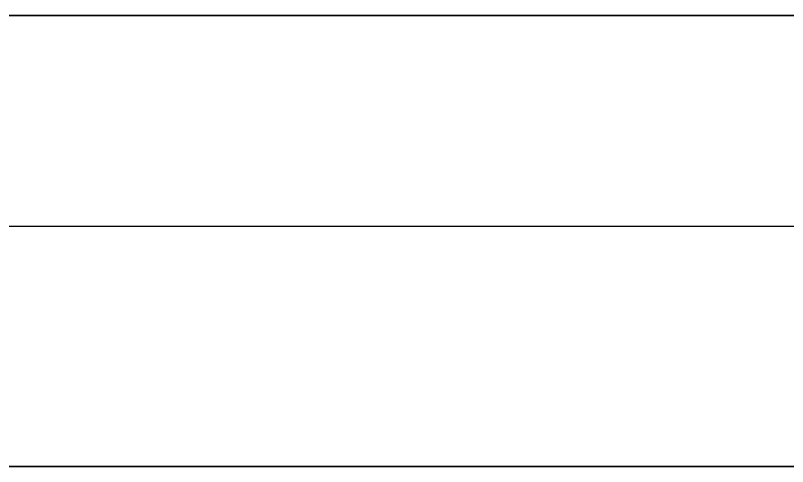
# Model space of a CAD drawing. Header units: millimetres. Extents: x -245 to 49755, y -245 to 41806.
# Drawn here: x 35390 to 35459.6, y 18568.4 to 18609.1 of the extents above; entities that cross this region are included whole.
import ezdxf

# ---------------------------------------------------------------- set-up
doc = ezdxf.new("R2010")
doc.units = ezdxf.units.MM
doc.layers.add('Standard', color=7, linetype='Continuous', lineweight=25)

msp = doc.modelspace()

# ---------------------------------------------------------------- linework, layer by layer
at = {"layer": 'Standard', "color": 2, "linetype": 'Continuous', "lineweight": 18}
for p, q in [((35488.505, 18609.064), (34796.505, 18609.064)), ((35488.505, 18590.064), (34796.505, 18590.064))]:
    msp.add_line(p, q, dxfattribs=at)
at = {"layer": 'Standard', "color": 51, "linetype": 'Continuous', "lineweight": -3}
for p, q in [((34796.505, 18609.064), (35488.505, 18609.064)), ((35488.505, 18609.064), (34796.505, 18609.064))]:
    msp.add_line(p, q, dxfattribs=at)
at = {"layer": 'Standard', "color": 117, "linetype": 'Continuous', "lineweight": -3}
for p, q in [((34777.505, 18590.064), (35507.505, 18590.064)), ((34777.505, 18590.064), (35507.505, 18590.064)), ((35529.171, 18568.398), (34755.838, 18568.398)), ((34755.838, 18568.398), (35529.171, 18568.398))]:
    msp.add_line(p, q, dxfattribs=at)

doc.saveas('drawing.dxf')
